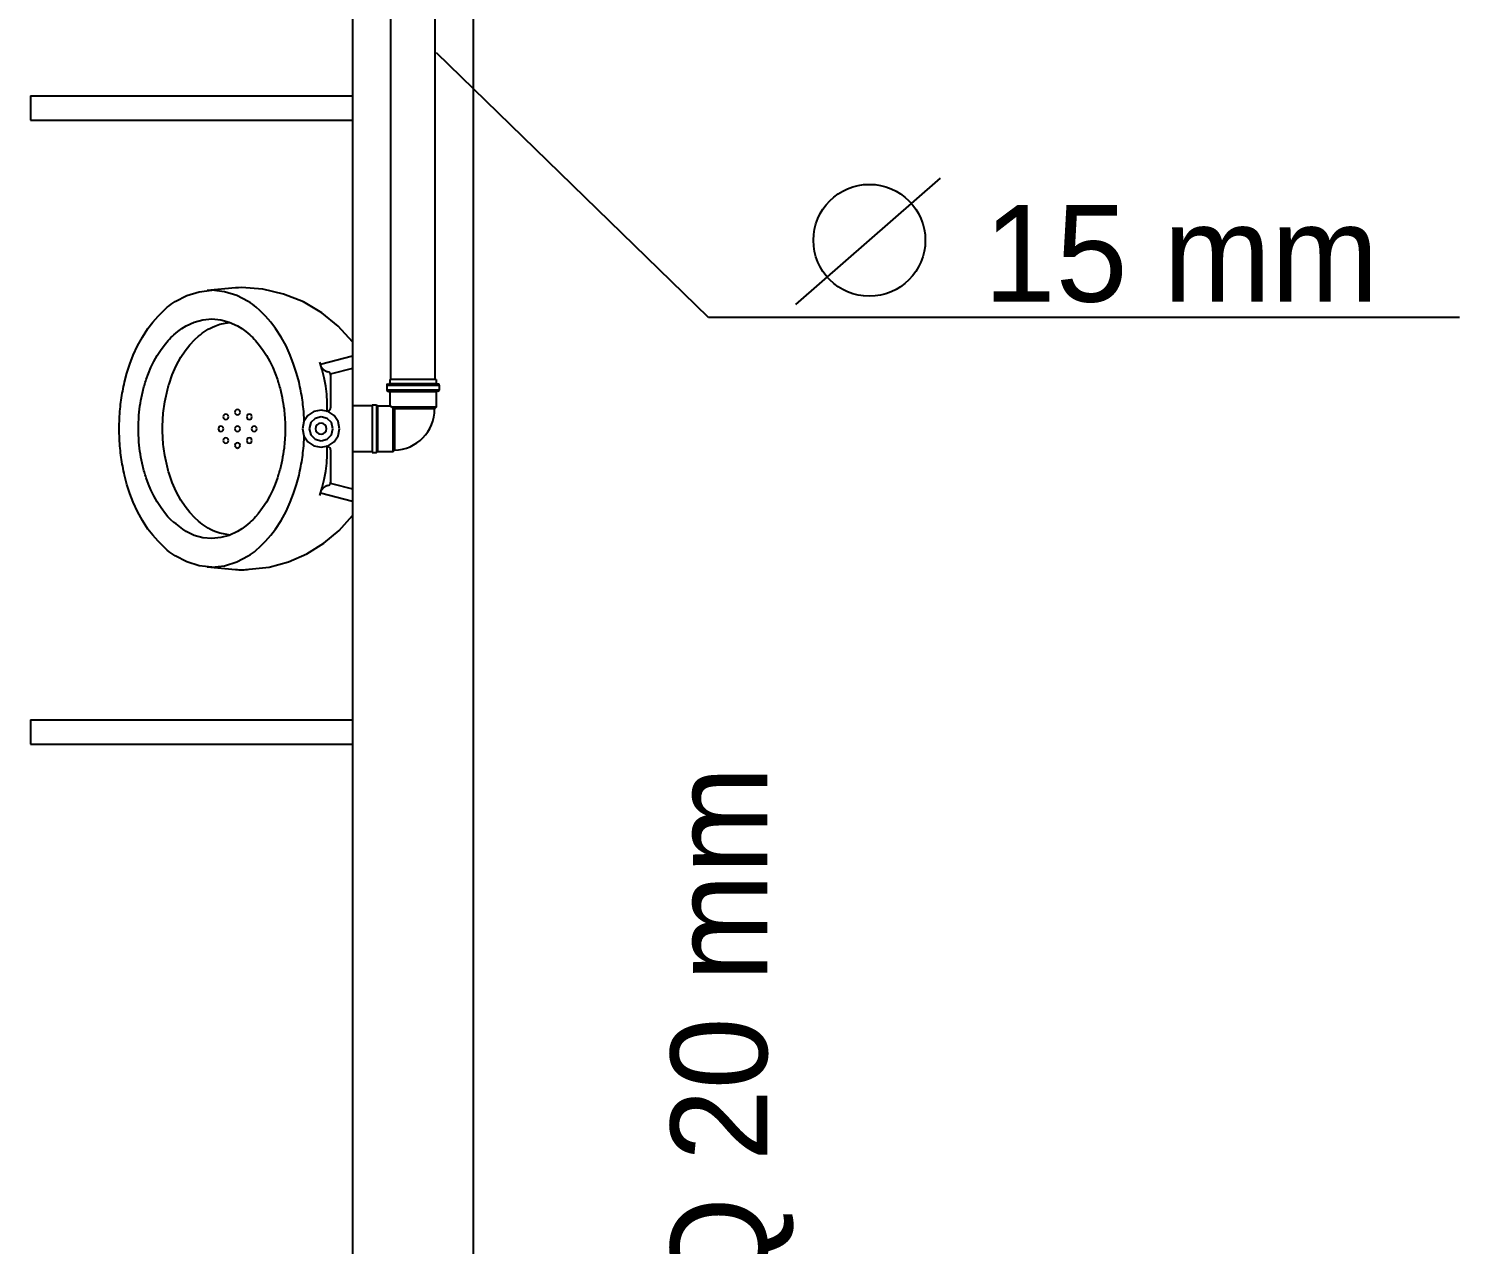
# Model space of a CAD drawing. Header units: millimetres. Extents: x 860.9 to 916.6, y 418 to 464.8.
# Drawn here: x 886.489 to 888.267, y 459.725 to 461.235 of the extents above; entities that cross this region are included whole.
import ezdxf

# ---------------------------------------------------------------- set-up
doc = ezdxf.new("R2010")
doc.units = ezdxf.units.MM
for name, color, linetype in [('can02', 2, 'Continuous'), ('Fios', 10, 'Continuous'), ('pena02', 2, 'Continuous'), ('texto hidro', 1, 'Continuous'), ('TIGRECAD', 1, 'Continuous')]:
    doc.layers.add(name, color=color, linetype=linetype)
doc.styles.get("Standard").update_dxf_attribs({"font": 'ERASLGHT.TTF'})

msp = doc.modelspace()

# ---------------------------------------------------------------- linework, layer by layer
at = {"layer": 'can02', "color": 0}
for points in [[(887.0418, 462.8364), (886.4868, 462.8364), (886.4868, 462.6864), (886.8918, 462.6864), (886.8918, 456.8364), (885.0818, 456.8364)], [(885.0818, 456.6864), (887.0418, 456.6864), (887.0418, 462.6864)]]:
    msp.add_lwpolyline(points, dxfattribs=at)
at = {"layer": 'Fios', "color": 0}
for points in [[(886.6715, 460.896), (886.6857, 460.9035), (886.701, 460.9083), (886.7168, 460.9102)], [(886.7462, 460.9129), (886.7111, 460.9097)], [(886.7622, 460.896), (886.748, 460.9035), (886.7327, 460.9083), (886.7168, 460.9102)], [(886.75, 460.9132), (886.7462, 460.9129)], [(886.7538, 460.9133), (886.75, 460.9132)], [(886.8306, 460.8955), (886.806, 460.9053), (886.7802, 460.9113), (886.7538, 460.9133)], [(886.8918, 460.846), (886.874, 460.8656), (886.8534, 460.8822), (886.8306, 460.8955)], [(886.6376, 460.8627), (886.6436, 460.8705), (886.6501, 460.8779), (886.6571, 460.8849)], [(886.6851, 460.8659), (886.6951, 460.8706), (886.7058, 460.8735), (886.7169, 460.8744)], [(886.7169, 460.8744), (886.7279, 460.8735), (886.7386, 460.8706), (886.7486, 460.8659)], [(886.7961, 460.8627), (886.7901, 460.8705), (886.7836, 460.8779), (886.7767, 460.8849)], [(886.6193, 460.8293), (886.6246, 460.8409), (886.6307, 460.852), (886.6376, 460.8627)], [(886.6697, 460.8548), (886.6745, 460.8589), (886.6797, 460.8625), (886.6851, 460.8659)], [(886.7206, 460.8656), (886.7269, 460.8678), (886.7333, 460.8693), (886.7398, 460.8701)], [(886.7486, 460.8659), (886.754, 460.8625), (886.7592, 460.8589), (886.764, 460.8548)], [(886.8144, 460.8293), (886.8091, 460.8409), (886.803, 460.852), (886.7961, 460.8627)], [(886.6447, 460.8214), (886.649, 460.8291), (886.6539, 460.8366), (886.6592, 460.8437)], [(886.6785, 460.8268), (886.6836, 460.8347), (886.6894, 460.8421), (886.6959, 460.849)], [(886.7745, 460.8437), (886.7798, 460.8366), (886.7847, 460.8291), (886.789, 460.8214)], [(886.8918, 460.846), (886.8918, 460.6302)], [(886.6085, 460.7959), (886.6115, 460.8072), (886.6152, 460.8184), (886.6193, 460.8293)], [(886.6354, 460.7992), (886.6381, 460.8068), (886.6412, 460.8142), (886.6447, 460.8214)], [(886.6638, 460.7935), (886.6678, 460.805), (886.6727, 460.8161), (886.6785, 460.8268)], [(886.789, 460.8214), (886.7925, 460.8142), (886.7956, 460.8068), (886.7983, 460.7992)], [(886.8252, 460.7959), (886.8222, 460.8072), (886.8185, 460.8184), (886.8144, 460.8293)], [(886.8584, 460.791), (886.8565, 460.8011), (886.854, 460.8111), (886.8509, 460.8209)], [(886.8918, 460.8281), (886.8519, 460.8177)], [(886.8644, 460.8045), (886.8644, 460.7642)], [(886.8918, 460.8129), (886.8657, 460.8061)], [(886.8602, 460.7597), (886.8602, 460.7706), (886.8596, 460.7808), (886.8584, 460.791)], [(886.7343, 460.756), (886.7326, 460.7556), (886.7314, 460.7544), (886.731, 460.7527)], [(886.731, 460.7527), (886.7314, 460.751), (886.7326, 460.7498), (886.7343, 460.7494)], [(886.7376, 460.7527), (886.7371, 460.7544), (886.7359, 460.7556), (886.7343, 460.756)], [(886.7343, 460.7494), (886.7359, 460.7498), (886.7371, 460.751), (886.7376, 460.7527)], [(886.7489, 460.7621), (886.7472, 460.7616), (886.746, 460.7604), (886.7456, 460.7588)], [(886.7456, 460.7588), (886.746, 460.7571), (886.7472, 460.7559), (886.7489, 460.7554)], [(886.7522, 460.7588), (886.7517, 460.7604), (886.7505, 460.7616), (886.7489, 460.7621)], [(886.7489, 460.7554), (886.7505, 460.7559), (886.7517, 460.7571), (886.7522, 460.7588)], [(886.7635, 460.756), (886.7618, 460.7556), (886.7606, 460.7544), (886.7602, 460.7527)], [(886.7602, 460.7527), (886.7606, 460.751), (886.7618, 460.7498), (886.7635, 460.7494)], [(886.7668, 460.7527), (886.7663, 460.7544), (886.7652, 460.7556), (886.7635, 460.756)], [(886.7635, 460.7494), (886.7652, 460.7498), (886.7663, 460.751), (886.7668, 460.7527)], [(886.8526, 460.7612), (886.8436, 460.7594), (886.8362, 460.7545), (886.8312, 460.7471), (886.8294, 460.7381)], [(886.8526, 460.753), (886.8451, 460.7509), (886.8397, 460.7456), (886.8377, 460.7381)], [(886.8757, 460.7381), (886.8739, 460.7471), (886.8689, 460.7545), (886.8616, 460.7594), (886.8526, 460.7612)], [(886.8674, 460.7381), (886.8654, 460.7456), (886.8601, 460.7509), (886.8526, 460.753)], [(886.859, 460.7599), (886.8616, 460.7603), (886.8627, 460.7609)], [(886.8627, 460.7609), (886.8636, 460.7619), (886.8642, 460.763), (886.8644, 460.7642)], [(886.6257, 460.7381), (886.6258, 460.7437)], [(886.6258, 460.7325), (886.6257, 460.7381)], [(886.7282, 460.7414), (886.7266, 460.7409), (886.7254, 460.7398), (886.7249, 460.7381)], [(886.7249, 460.7381), (886.7254, 460.7364), (886.7266, 460.7352), (886.7282, 460.7348)], [(886.7315, 460.7381), (886.7311, 460.7398), (886.7299, 460.7409), (886.7282, 460.7414)], [(886.7282, 460.7348), (886.7299, 460.7352), (886.7311, 460.7364), (886.7315, 460.7381)], [(886.7489, 460.7414), (886.7472, 460.7409), (886.746, 460.7398), (886.7456, 460.7381)], [(886.7456, 460.7381), (886.746, 460.7364), (886.7472, 460.7352), (886.7489, 460.7348)], [(886.7522, 460.7381), (886.7517, 460.7398), (886.7505, 460.7409), (886.7489, 460.7414)], [(886.7489, 460.7348), (886.7505, 460.7352), (886.7517, 460.7364), (886.7522, 460.7381)], [(886.7695, 460.7414), (886.7679, 460.7409), (886.7667, 460.7398), (886.7662, 460.7381)], [(886.7662, 460.7381), (886.7667, 460.7364), (886.7679, 460.7352), (886.7695, 460.7348)], [(886.7728, 460.7381), (886.7724, 460.7398), (886.7712, 460.7409), (886.7695, 460.7414)], [(886.7695, 460.7348), (886.7712, 460.7352), (886.7724, 460.7364), (886.7728, 460.7381)], [(886.8079, 460.7437), (886.808, 460.7381)], [(886.808, 460.7381), (886.8079, 460.7325)], [(886.8294, 460.7381), (886.8312, 460.7291), (886.8362, 460.7217), (886.8436, 460.7168), (886.8526, 460.715)], [(886.8377, 460.7381), (886.8397, 460.7306), (886.8451, 460.7253), (886.8526, 460.7232)], [(886.8526, 460.715), (886.8616, 460.7168), (886.8689, 460.7217), (886.8739, 460.7291), (886.8757, 460.7381)], [(886.8526, 460.7232), (886.8601, 460.7253), (886.8654, 460.7306), (886.8674, 460.7381)], [(886.7343, 460.7268), (886.7326, 460.7263), (886.7314, 460.7252), (886.731, 460.7235)], [(886.731, 460.7235), (886.7314, 460.7218), (886.7326, 460.7206), (886.7343, 460.7202)], [(886.7376, 460.7235), (886.7371, 460.7252), (886.7359, 460.7263), (886.7343, 460.7268)], [(886.7343, 460.7202), (886.7359, 460.7206), (886.7371, 460.7218), (886.7376, 460.7235)], [(886.7489, 460.7207), (886.7472, 460.7203), (886.746, 460.7191), (886.7456, 460.7174)], [(886.7456, 460.7174), (886.746, 460.7158), (886.7472, 460.7146), (886.7489, 460.7141)], [(886.7522, 460.7174), (886.7517, 460.7191), (886.7505, 460.7203), (886.7489, 460.7207)], [(886.7489, 460.7141), (886.7505, 460.7146), (886.7517, 460.7158), (886.7522, 460.7174)], [(886.7635, 460.7268), (886.7618, 460.7263), (886.7606, 460.7252), (886.7602, 460.7235)], [(886.7602, 460.7235), (886.7606, 460.7218), (886.7618, 460.7206), (886.7635, 460.7202)], [(886.7668, 460.7235), (886.7663, 460.7252), (886.7652, 460.7263), (886.7635, 460.7268)], [(886.7635, 460.7202), (886.7652, 460.7206), (886.7663, 460.7218), (886.7668, 460.7235)], [(886.8584, 460.6852), (886.8596, 460.6954), (886.8602, 460.7056), (886.8602, 460.7165)], [(886.8627, 460.7153), (886.8616, 460.7158), (886.859, 460.7163)], [(886.8644, 460.7119), (886.8642, 460.7132), (886.8636, 460.7143), (886.8627, 460.7153)], [(886.8644, 460.7119), (886.8644, 460.6715)], [(886.6193, 460.6469), (886.6152, 460.6578), (886.6115, 460.6689), (886.6085, 460.6803)], [(886.6785, 460.6494), (886.6727, 460.6601), (886.6678, 460.6712), (886.6638, 460.6826)], [(886.8144, 460.6469), (886.8185, 460.6578), (886.8222, 460.6689), (886.8252, 460.6803)], [(886.8509, 460.6553), (886.854, 460.6651), (886.8565, 460.6751), (886.8584, 460.6852)], [(886.6447, 460.6548), (886.6412, 460.662), (886.6381, 460.6694), (886.6354, 460.677)], [(886.7983, 460.677), (886.7956, 460.6694), (886.7925, 460.662), (886.789, 460.6548)], [(886.8656, 460.6701), (886.8918, 460.6633)], [(886.6376, 460.6135), (886.6307, 460.6242), (886.6246, 460.6353), (886.6193, 460.6469)], [(886.6592, 460.6325), (886.6539, 460.6397), (886.6491, 460.6471), (886.6447, 460.6548)], [(886.6959, 460.6272), (886.6894, 460.6341), (886.6836, 460.6415), (886.6785, 460.6494)], [(886.789, 460.6548), (886.7847, 460.647), (886.7798, 460.6396), (886.7745, 460.6325)], [(886.7961, 460.6135), (886.803, 460.6242), (886.8091, 460.6353), (886.8144, 460.6469)], [(886.8519, 460.6585), (886.8918, 460.6481)], [(886.6697, 460.6214), (886.6658, 460.6247), (886.6624, 460.6285), (886.6592, 460.6325)], [(886.8349, 460.5828), (886.856, 460.5959), (886.8751, 460.6117), (886.8918, 460.6302)], [(886.6571, 460.5913), (886.6501, 460.5983), (886.6436, 460.6057), (886.6376, 460.6135)], [(886.6725, 460.6198), (886.6697, 460.6214)], [(886.7169, 460.6018), (886.7057, 460.6026), (886.695, 460.6054), (886.6851, 460.6103)], [(886.7486, 460.6103), (886.7386, 460.6056), (886.7279, 460.6028), (886.7169, 460.6018)], [(886.7398, 460.606), (886.7333, 460.6069), (886.7269, 460.6084), (886.7206, 460.6106)], [(886.764, 460.6214), (886.7592, 460.6173), (886.754, 460.6137), (886.7486, 460.6103)], [(886.7767, 460.5913), (886.7836, 460.5983), (886.7901, 460.6057), (886.7961, 460.6135)], [(886.7168, 460.5659), (886.701, 460.5679), (886.6857, 460.5727), (886.6715, 460.5802)], [(886.7168, 460.5659), (886.7327, 460.5679), (886.748, 460.5727), (886.7622, 460.5802)], [(886.7634, 460.5635), (886.7881, 460.5663), (886.812, 460.5729), (886.8349, 460.5828)], [(886.7111, 460.5665), (886.7462, 460.5633)]]:
    msp.add_lwpolyline(points, dxfattribs=at)
for points in [[(886.6571, 460.8849), (886.6616, 460.889, -0.029425), (886.6715, 460.896)], [(886.7767, 460.8849), (886.7721, 460.889, 0.029431), (886.7622, 460.896)], [(886.6959, 460.849), (886.7003, 460.853, -0.029703), (886.7099, 460.8601)], [(886.7099, 460.8601, -0.04999), (886.7206, 460.8656)], [(886.6592, 460.8437), (886.6625, 460.8476, -0.020792), (886.6697, 460.8548)], [(886.764, 460.8548, -0.020792), (886.7712, 460.8476), (886.7745, 460.8437)], [(886.8531, 460.8145, 0.103795), (886.8565, 460.8108)], [(886.8565, 460.8108, 0.103814), (886.8612, 460.8087)], [(886.8635, 460.8072, 0.171059), (886.8612, 460.8087)], [(886.8644, 460.8045, 0.171026), (886.8635, 460.8072)], [(886.8647, 460.8055, 0.165857), (886.8644, 460.8045)], [(886.8657, 460.8061, 0.16918), (886.8647, 460.8055)], [(886.6043, 460.7737, -0.020461), (886.6085, 460.7959)], [(886.6295, 460.777), (886.6311, 460.7845, -0.018626), (886.6354, 460.7992)], [(886.6585, 460.7714), (886.66, 460.7788, -0.016262), (886.6638, 460.7935)], [(886.7983, 460.7992, -0.018631), (886.8026, 460.7845), (886.8042, 460.777)], [(886.8294, 460.7737, 0.020456), (886.8252, 460.7959)], [(886.603, 460.7626, -0.015735), (886.6043, 460.7737)], [(886.6264, 460.7548), (886.6271, 460.7622, -0.015079), (886.6295, 460.777)], [(886.6569, 460.7603, -0.015643), (886.6585, 460.7714)], [(886.8042, 460.777, -0.01508), (886.8066, 460.7622), (886.8073, 460.7548)], [(886.8307, 460.7626, 0.015738), (886.8294, 460.7737)], [(886.6018, 460.7381, -0.017734), (886.603, 460.7626)], [(886.6258, 460.7437, -0.012771), (886.6264, 460.7548)], [(886.6557, 460.7381, -0.014052), (886.656, 460.7492)], [(886.656, 460.7492, -0.013175), (886.6569, 460.7603)], [(886.8073, 460.7548, -0.013893), (886.8079, 460.7437)], [(886.8316, 460.7477, 0.010835), (886.8307, 460.7626)], [(886.603, 460.7136, -0.017734), (886.6018, 460.7381)], [(886.6264, 460.7214, -0.012772), (886.6258, 460.7325)], [(886.656, 460.727, -0.014052), (886.6557, 460.7381)], [(886.8079, 460.7325, -0.013893), (886.8073, 460.7214)], [(886.8595, 460.7381, 1), (886.8456, 460.7381)], [(886.8456, 460.7381, 1), (886.8595, 460.7381)], [(886.6043, 460.7025, -0.015737), (886.603, 460.7136)], [(886.6295, 460.6992, -0.015078), (886.6271, 460.714), (886.6264, 460.7214)], [(886.6569, 460.7159, -0.013175), (886.656, 460.727)], [(886.6585, 460.7048, -0.015642), (886.6569, 460.7159)], [(886.8073, 460.7214), (886.8066, 460.714, -0.015079), (886.8042, 460.6992)], [(886.8294, 460.7025, 0.015739), (886.8307, 460.7136)], [(886.8307, 460.7136, 0.010834), (886.8316, 460.7285)], [(886.6085, 460.6803, -0.02046), (886.6043, 460.7025)], [(886.6354, 460.677, -0.018626), (886.6311, 460.6917), (886.6295, 460.6992)], [(886.6638, 460.6826, -0.016259), (886.66, 460.6974), (886.6585, 460.7048)], [(886.8042, 460.6992), (886.8026, 460.6917, -0.018631), (886.7983, 460.677)], [(886.8252, 460.6803, 0.020455), (886.8294, 460.7025)], [(886.8565, 460.6654, 0.103805), (886.8531, 460.6616)], [(886.8612, 460.6675, 0.103794), (886.8565, 460.6654)], [(886.8612, 460.6675, 0.171066), (886.8635, 460.669)], [(886.8635, 460.669, 0.171026), (886.8644, 460.6715)], [(886.8644, 460.6715, 0.165884), (886.8647, 460.6707)], [(886.8647, 460.6707, 0.16594), (886.8656, 460.6701)], [(886.7099, 460.6161, -0.02971), (886.7003, 460.6232), (886.6959, 460.6272)], [(886.7745, 460.6325), (886.7712, 460.6286, -0.02081), (886.764, 460.6214)], [(886.6851, 460.6103), (886.6808, 460.6134, 0.021616), (886.6725, 460.6198)], [(886.7206, 460.6106, -0.050002), (886.7099, 460.6161)], [(886.6715, 460.5802, -0.029412), (886.6616, 460.5872), (886.6571, 460.5913)], [(886.7622, 460.5802, 0.029418), (886.7721, 460.5872), (886.7767, 460.5913)], [(886.7462, 460.5633, 0.025489), (886.7548, 460.5629)], [(886.7548, 460.5629, 0.025506), (886.7634, 460.5635)]]:
    msp.add_lwpolyline(points, format="xyb", dxfattribs=at)
at = {"layer": 'pena02', "color": 0}
for p, q in [((886.4918, 461.1514), (886.8918, 461.1514)), ((886.4918, 461.1514), (886.4918, 461.1214)), ((886.4918, 461.1214), (886.8918, 461.1214)), ((886.4918, 460.3764), (886.8918, 460.3764)), ((886.4918, 460.3764), (886.4918, 460.3464)), ((886.4918, 460.3464), (886.8918, 460.3464))]:
    msp.add_line(p, q, dxfattribs=at)
at = {"layer": 'TIGRECAD'}
for p, q in [((886.9391, 460.7992), (886.9391, 461.4516)), ((886.9945, 460.7992), (886.9945, 461.4516)), ((887.3337, 460.8763), (886.9962, 461.2052)), ((887.4423, 460.8922), (887.6221, 461.0494)), ((887.4783, 460.8763), (887.3337, 460.8763)), ((888.2667, 460.8763), (887.4783, 460.8763)), ((886.9342, 460.7921), (886.9342, 460.7859)), ((886.9352, 460.7934), (886.9372, 460.7939)), ((886.9354, 460.7846), (886.937, 460.7845)), ((886.9355, 460.7921), (886.9981, 460.7921)), ((886.9981, 460.7859), (886.9355, 460.7859)), ((886.9381, 460.7992), (886.9381, 460.7952)), ((886.9955, 460.7992), (886.9381, 460.7992)), ((886.9381, 460.7942), (886.9955, 460.7942)), ((886.9381, 460.7844), (886.9955, 460.7844)), ((886.9955, 460.7992), (886.9955, 460.7952)), ((886.9984, 460.7934), (886.9964, 460.7939)), ((886.9982, 460.7846), (886.9967, 460.7845)), ((886.9994, 460.7921), (886.9994, 460.7859)), ((886.9161, 460.7667), (886.8918, 460.7667)), ((886.9161, 460.7677), (886.9213, 460.7677)), ((886.9161, 460.7677), (886.9161, 460.7085)), ((886.9213, 460.7677), (886.9226, 460.7664)), ((886.9213, 460.7677), (886.9213, 460.7085)), ((886.9381, 460.7832), (886.9381, 460.7664)), ((886.9955, 460.7832), (886.9955, 460.7648)), ((886.9226, 460.7664), (886.9381, 460.7664)), ((886.9226, 460.7664), (886.9226, 460.7098)), ((886.9421, 460.7639), (886.9381, 460.7664)), ((886.9955, 460.7648), (886.9408, 460.7648)), ((886.9421, 460.7639), (886.9437, 460.7629)), ((886.9421, 460.7098), (886.9421, 460.7639)), ((886.9437, 460.7629), (886.9437, 460.7113)), ((886.9936, 460.7629), (886.9437, 460.7629)), ((886.9955, 460.7648), (886.9936, 460.7629)), ((886.9936, 460.7629), (886.9936, 460.7625)), ((886.9161, 460.7095), (886.8918, 460.7095)), ((886.9161, 460.7085), (886.9213, 460.7085)), ((886.9213, 460.7085), (886.9226, 460.7098)), ((886.9226, 460.7098), (886.9421, 460.7098)), ((886.9421, 460.7098), (886.9437, 460.7113))]:
    msp.add_line(p, q, dxfattribs=at)
msp.add_circle((887.5337, 460.9721), 0.0695, dxfattribs=at)
for centre, radius, start, end in [((886.9355, 460.7921), 0.0013, 105, 180), ((886.9355, 460.7859), 0.0013, 180, 265), ((886.9368, 460.7832), 0.0013, 0, 85), ((886.9368, 460.7952), 0.0013, 285, 0), ((886.9968, 460.7952), 0.0013, 180, 255), ((886.9968, 460.7832), 0.0013, 95, 180), ((886.9981, 460.7859), 0.0013, 275, 0), ((886.9981, 460.7921), 0.0013, 0, 75), ((886.9424, 460.7625), 0.0512, 271.4733, 0)]:
    msp.add_arc(centre, radius, start, end, dxfattribs=at)

# ---------------------------------------------------------------- texts
at = {"layer": 'texto hidro', "insert": (887.676, 461.0159), "char_height": 0.12, "width": 11.620401, "attachment_point": 1}
msp.add_mtext('{\\fEras Demi ITC|b0|i0|c0|p34;15 mm}', dxfattribs=at)
at = {"layer": 'texto hidro', "insert": (887.2868, 459.5609), "char_height": 0.12, "width": 11.620401, "attachment_point": 1, "rotation": 90}
msp.add_mtext('{\\fEras Demi ITC|b0|i0|c0|p34;TQ 20 mm}', dxfattribs=at)

doc.saveas('drawing.dxf')
